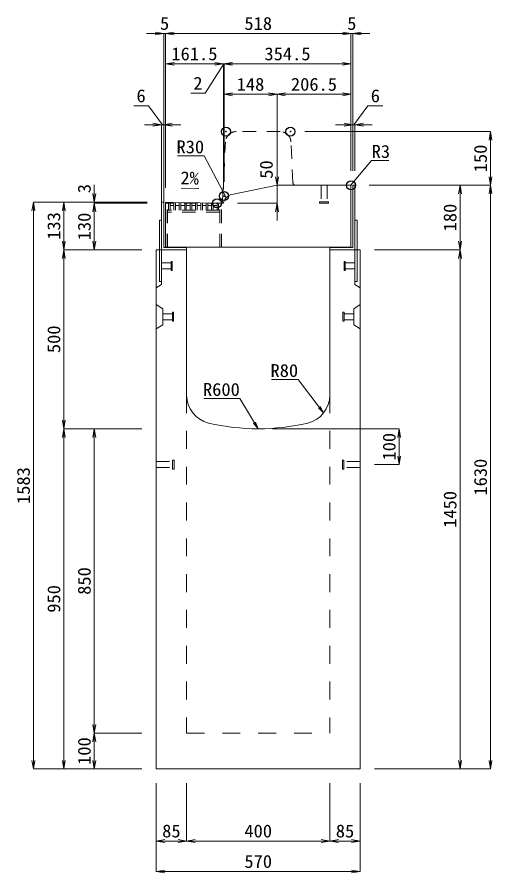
# Model space of a CAD drawing. Units: millimetres at full size. Extents: x -1809 to 57027, y -20349 to 17321.
# Drawn here: x 42395 to 43721, y -10886 to -8496 of the extents above; entities that cross this region are included whole.
import ezdxf
from ezdxf.enums import TextEntityAlignment as Align

# ---------------------------------------------------------------- set-up
doc = ezdxf.new("R2010")
doc.units = ezdxf.units.MM
doc.header["$LTSCALE"] = 50
doc.header["$PDMODE"] = 32
doc.header["$PDSIZE"] = 25
doc.linetypes.add('USER1', pattern=[2, 1, -1])
doc.linetypes.add('USER2', pattern=[1.35, 0.75, -0.6])
for name, color, linetype, lineweight in [('インサート', 3, 'USER2', 9), ('グレーチング', 7, 'USER2', 5), ('受枠', 3, 'Continuous', 5), ('寸法線', 7, 'Continuous', 13), ('引出線', 4, 'Continuous', 13), ('本体', 2, 'Continuous', 13)]:
    doc.layers.add(name, color=color, linetype=linetype, lineweight=lineweight)
doc.layers.add('作業エリア', color=11, linetype='Continuous')
doc.styles.add('ＭＳ 明朝', font='')
doc.styles.get('ＭＳ 明朝').set_extended_font_data('MS Mincho')

# ---------------------------------------------------------------- blocks, each defined once
blk = doc.blocks.new('open_arrow')
at = {"color": 0, "linetype": 'Continuous', "lineweight": -2}
blk.add_lwpolyline([(7.5, 1.25), (0, 0), (7.5, -1.25)], dxfattribs=at)

msp = doc.modelspace()

# ---------------------------------------------------------------- linework, layer by layer
at = {"layer": 'インサート'}
for p, q in [((43243.74, -8966.05), (43243.74, -9012.05)), ((43243.74, -8966.05), (43260.74, -8966.05)), ((43260.74, -8966.05), (43260.74, -9012.05)), ((43239.74, -9016.05), (43239.74, -9012.05)), ((43239.74, -9012.05), (43264.74, -9012.05)), ((43239.74, -9016.05), (43264.74, -9016.05)), ((43264.74, -9012.05), (43264.74, -9016.05)), ((42798.24, -9182.55), (42825.24, -9182.55)), ((42798.24, -9182.55), (42798.24, -9199.55)), ((42798.24, -9199.55), (42825.24, -9199.55)), ((42828.24, -9178.55), (42825.24, -9178.55)), ((42825.24, -9178.55), (42825.24, -9203.55)), ((42828.24, -9203.55), (42828.24, -9178.55)), ((43308.24, -9178.55), (43311.24, -9178.55)), ((43308.24, -9203.55), (43308.24, -9178.55)), ((43311.24, -9178.55), (43311.24, -9203.55)), ((43338.24, -9182.55), (43311.24, -9182.55)), ((43338.24, -9199.55), (43311.24, -9199.55)), ((43338.24, -9182.55), (43338.24, -9199.55)), ((42825.24, -9203.55), (42828.24, -9203.55)), ((43311.24, -9203.55), (43308.24, -9203.55)), ((42801.44, -9324.55), (42828.44, -9324.55)), ((42801.44, -9324.55), (42801.44, -9341.55)), ((42801.44, -9341.55), (42828.44, -9341.55)), ((42831.44, -9320.55), (42828.44, -9320.55)), ((42828.44, -9320.55), (42828.44, -9345.55)), ((42831.44, -9345.55), (42831.44, -9320.55)), ((43305.04, -9320.55), (43308.04, -9320.55)), ((43305.04, -9345.55), (43305.04, -9320.55)), ((43308.04, -9320.55), (43308.04, -9345.55)), ((43335.04, -9324.55), (43308.04, -9324.55)), ((43335.04, -9341.55), (43308.04, -9341.55)), ((43335.04, -9324.55), (43335.04, -9341.55)), ((42828.44, -9345.55), (42831.44, -9345.55)), ((43308.04, -9345.55), (43305.04, -9345.55)), ((42783.24, -9737.55), (42829.24, -9737.55)), ((42783.24, -9754.55), (42783.24, -9737.55)), ((42829.24, -9758.55), (42829.24, -9733.55)), ((42829.24, -9733.55), (42833.24, -9733.55)), ((42833.24, -9758.55), (42833.24, -9733.55)), ((43303.24, -9733.55), (43307.24, -9733.55)), ((43303.24, -9733.55), (43303.24, -9758.55)), ((43307.24, -9733.55), (43307.24, -9758.55)), ((43353.24, -9737.55), (43307.24, -9737.55)), ((43353.24, -9737.55), (43353.24, -9754.55)), ((42783.24, -9754.55), (42829.24, -9754.55)), ((42833.24, -9758.55), (42829.24, -9758.55)), ((43307.24, -9758.55), (43303.24, -9758.55)), ((43353.24, -9754.55), (43307.24, -9754.55))]:
    msp.add_line(p, q, dxfattribs=at)
at = {"layer": 'グレーチング'}
for p, q in [((42810.24, -9139.05), (42810.24, -9016.05)), ((42965.24, -9016.05), (42810.24, -9016.05)), ((42814.74, -9139.05), (42814.74, -9016.05)), ((42817.74, -9035.05), (42817.74, -9016.05)), ((42822.24, -9035.05), (42822.24, -9016.05)), ((42832.8, -9022.05), (42822.24, -9022.05)), ((42832.8, -9035.05), (42832.8, -9016.05)), ((42837.3, -9035.05), (42837.3, -9016.05)), ((42847.85, -9022.05), (42837.3, -9022.05)), ((42847.85, -9035.05), (42847.85, -9016.05)), ((42852.35, -9035.05), (42852.35, -9016.05)), ((42862.91, -9022.05), (42852.35, -9022.05)), ((42862.91, -9035.05), (42862.91, -9016.05)), ((42867.41, -9035.05), (42867.41, -9016.05)), ((42877.96, -9022.05), (42867.41, -9022.05)), ((42877.96, -9035.05), (42877.96, -9016.05)), ((42882.46, -9035.05), (42882.46, -9016.05)), ((42893.02, -9022.05), (42882.46, -9022.05)), ((42893.02, -9035.05), (42893.02, -9016.05)), ((42897.52, -9035.05), (42897.52, -9016.05)), ((42908.07, -9022.05), (42897.52, -9022.05)), ((42908.07, -9035.05), (42908.07, -9016.05)), ((42912.57, -9035.05), (42912.57, -9016.05)), ((42923.13, -9022.05), (42912.57, -9022.05)), ((42923.13, -9035.05), (42923.13, -9016.05)), ((42927.63, -9035.05), (42927.63, -9016.05)), ((42938.19, -9022.05), (42927.63, -9022.05)), ((42938.19, -9035.05), (42938.19, -9016.05)), ((42942.69, -9035.05), (42942.69, -9016.05)), ((42953.24, -9022.05), (42942.69, -9022.05)), ((42953.24, -9035.05), (42953.24, -9016.05)), ((42957.74, -9035.05), (42957.74, -9016.05)), ((42960.74, -9139.05), (42960.74, -9016.05)), ((42965.24, -9139.05), (42965.24, -9016.05)), ((42960.74, -9035.05), (42814.74, -9035.05)), ((42960.74, -9041.05), (42814.74, -9041.05))]:
    msp.add_line(p, q, dxfattribs=at)
at = {"layer": '作業エリア'}
for p in [(42978.24, -8816.05), (43158.24, -8816.05), (43327.24, -8966.05), (42972.74, -8996.05), (42953.24, -9016.05)]:
    msp.add_point(p, dxfattribs=at)
at = {"layer": '受枠'}
for p, q in [((43332.24, -8966.05), (43338.24, -8966.05)), ((43332.24, -9140.05), (43332.24, -8966.05)), ((43338.24, -9235.05), (43338.24, -8966.05)), ((42804.24, -9013.05), (42798.24, -9013.05)), ((42798.24, -9235.05), (42798.24, -9013.05)), ((42804.24, -9140.05), (42804.24, -9013.05)), ((42798.24, -9063.05), (42792.24, -9063.05)), ((42792.24, -9235.05), (42792.24, -9063.05)), ((43338.24, -9063.05), (43344.24, -9063.05)), ((43344.24, -9235.05), (43344.24, -9063.05)), ((42868.24, -9146.05), (42798.24, -9146.05)), ((42868.24, -9140.05), (42804.24, -9140.05)), ((42868.24, -9146.05), (42868.24, -9140.05)), ((43268.24, -9140.05), (43332.24, -9140.05)), ((43268.24, -9146.05), (43268.24, -9140.05)), ((43268.24, -9146.05), (43338.24, -9146.05)), ((42798.24, -9235.05), (42792.24, -9235.05)), ((43338.24, -9235.05), (43344.24, -9235.05))]:
    msp.add_line(p, q, dxfattribs=at)
at = {"layer": '寸法線'}
for p, q in [((42857.24, -8541.93), (42756.24, -8541.93)), ((42804.24, -8973.03), (42804.24, -8541.93)), ((43327.24, -8541.93), (42809.24, -8541.93)), ((42809.24, -8973.25), (42809.24, -8541.93)), ((42809.24, -8973.25), (42809.24, -8541.93)), ((43279.24, -8541.93), (43380.24, -8541.93)), ((43327.24, -8926.03), (43327.24, -8541.93)), ((43327.24, -8926.03), (43327.24, -8541.93)), ((43332.24, -8926.03), (43332.24, -8541.93)), ((43018.81, -8626.93), (42809.24, -8626.93)), ((42809.24, -8973.25), (42809.24, -8626.93)), ((42971.78, -8626.93), (42920.05, -8709.16)), ((43020.74, -8626.93), (42922.81, -8626.93)), ((42970.81, -8976.03), (42970.81, -8626.93)), ((43327.24, -8626.93), (42972.74, -8626.93)), ((42972.74, -8956.03), (42972.74, -8626.93)), ((43327.24, -8926.03), (43327.24, -8626.93)), ((42970.81, -8976.03), (42970.81, -8673.47)), ((42972.74, -8956.03), (42972.74, -8671.93)), ((42920.05, -8709.16), (42879.64, -8709.16)), ((42972.74, -8711.93), (43120.74, -8711.93)), ((42972.74, -8956.03), (42972.74, -8711.93)), ((43120.74, -8926.03), (43120.74, -8711.93)), ((43120.74, -8711.93), (43327.24, -8711.93)), ((43120.74, -8926.03), (43120.74, -8711.93)), ((43327.24, -8926.03), (43327.24, -8711.93)), ((42761.62, -8744.13), (42720.39, -8744.13)), ((42801.24, -8796.93), (42761.62, -8744.13)), ((43335.24, -8796.93), (43374.86, -8744.13)), ((43374.86, -8744.13), (43416.09, -8744.13)), ((42852.24, -8796.93), (42750.24, -8796.93)), ((42798.24, -9058.03), (42798.24, -8796.93)), ((42804.24, -9058.03), (42804.24, -8796.93)), ((43198.26, -8816.05), (43717.02, -8816.05)), ((43284.24, -8796.93), (43386.24, -8796.93)), ((43332.24, -8926.03), (43332.24, -8796.93)), ((43338.24, -8926.03), (43338.24, -8796.93)), ((43717.02, -8816.05), (43717.02, -8966.05)), ((43120.74, -8918.05), (43120.74, -9064.05)), ((42610.3, -8965.05), (42610.3, -9064.05)), ((43378.26, -8966.05), (43632.02, -8966.05)), ((43378.26, -8966.05), (43717.02, -8966.05)), ((43378.26, -8966.05), (43717.02, -8966.05)), ((43632.02, -8966.05), (43632.02, -9146.05)), ((43717.02, -8966.05), (43717.02, -10596.05)), ((42440.3, -10596.05), (42440.3, -9013.05)), ((42758.22, -9013.05), (42440.3, -9013.05)), ((42525.3, -9013.05), (42525.3, -9146.05)), ((42758.22, -9013.05), (42525.3, -9013.05)), ((42758.22, -9013.05), (42610.3, -9013.05)), ((42758.22, -9016.05), (42610.3, -9016.05)), ((42610.3, -9016.05), (42610.3, -9146.05)), ((42758.22, -9016.05), (42610.3, -9016.05)), ((43010.83, -9016.05), (43120.74, -9016.05)), ((42743.22, -9146.05), (42525.3, -9146.05)), ((42525.3, -9146.05), (42525.3, -9646.05)), ((42743.22, -9146.05), (42525.3, -9146.05)), ((42743.22, -9146.05), (42610.3, -9146.05)), ((43393.26, -9146.05), (43632.02, -9146.05)), ((43393.26, -9146.05), (43632.02, -9146.05)), ((43632.02, -9146.05), (43632.02, -10596.05)), ((42743.22, -9646.05), (42525.3, -9646.05)), ((42525.3, -10596.05), (42525.3, -9646.05)), ((42743.22, -9646.05), (42525.3, -9646.05)), ((42610.3, -9646.05), (42610.3, -10496.05)), ((42743.22, -9646.05), (42610.3, -9646.05)), ((43108.26, -9646.05), (43462.02, -9646.05)), ((43462.02, -9646.05), (43462.02, -9746.05)), ((43393.26, -9746.05), (43462.02, -9746.05)), ((42743.22, -10496.05), (42610.3, -10496.05)), ((42610.3, -10496.05), (42610.3, -10596.05)), ((42743.22, -10496.05), (42610.3, -10496.05)), ((42743.22, -10596.05), (42440.3, -10596.05)), ((42743.22, -10596.05), (42525.3, -10596.05)), ((42743.22, -10596.05), (42610.3, -10596.05)), ((43393.26, -10596.05), (43632.02, -10596.05)), ((43393.26, -10596.05), (43717.02, -10596.05)), ((42783.24, -10636.07), (42783.24, -10797.21)), ((42783.24, -10636.07), (42783.24, -10882.21)), ((42868.24, -10636.07), (42868.24, -10797.21)), ((42868.24, -10636.07), (42868.24, -10797.21)), ((43268.24, -10636.07), (43268.24, -10797.21)), ((43268.24, -10636.07), (43268.24, -10797.21)), ((43353.24, -10636.07), (43353.24, -10797.21)), ((43353.24, -10636.07), (43353.24, -10882.21)), ((42783.24, -10797.21), (42868.24, -10797.21)), ((42868.24, -10797.21), (43268.24, -10797.21)), ((43268.24, -10797.21), (43353.24, -10797.21)), ((42783.24, -10882.21), (43353.24, -10882.21))]:
    msp.add_line(p, q, dxfattribs=at)
at = {"layer": '引出線'}
for points in [[(42978.84, -9000.19), (42917.12, -8883.9), (42842.45, -8883.9)], [(43326.36, -8966.93), (43385.09, -8896.57), (43432.81, -8896.57)], [(42901.91, -8974.88), (42853.17, -8973.91), (42901.91, -8974.88)], [(43251, -9601.63), (43179.74, -9508.52), (43105.07, -9508.52)], [(43068.24, -9646.05), (43016.88, -9561.3), (42915.87, -9561.3)]]:
    msp.add_lwpolyline(points, dxfattribs=at)
at = {"layer": '本体', "linetype": 'USER2', "lineweight": 9}
for p, q in [((43129.7, -8816.05), (43006.78, -8816.05)), ((42968.57, -9009.4), (42976.82, -8844.56)), ((43165.41, -8959.4), (43159.67, -8844.56)), ((42798.24, -9146.05), (42798.24, -9243.05)), ((43338.24, -9146.05), (43338.24, -9243.05)), ((42798.24, -9243.05), (42783.24, -9252.55)), ((43338.24, -9243.05), (43353.24, -9252.55))]:
    msp.add_line(p, q, dxfattribs=at)
at = {"layer": '本体'}
for p, q in [((43120.74, -8966.05), (42994.43, -8991.66)), ((43324.24, -8966.05), (43120.74, -8966.05)), ((43327.24, -9139.05), (43327.24, -8969.05)), ((42809.24, -9139.05), (42809.24, -9013.27)), ((42809.24, -9013.27), (42953.24, -9016.05)), ((42953.24, -9016.05), (42970.81, -9016.05)), ((42783.24, -9146.05), (42783.24, -10596.05)), ((42868.24, -9146.05), (42783.24, -9146.05)), ((43327.24, -9139.05), (42809.24, -9139.05)), ((42868.24, -9146.05), (42868.24, -9552.02)), ((43268.24, -9552.02), (43268.24, -9146.05)), ((43353.24, -9146.05), (43268.24, -9146.05)), ((43353.24, -10596.05), (43353.24, -9146.05)), ((42783.24, -10596.05), (43353.24, -10596.05))]:
    msp.add_line(p, q, dxfattribs=at)
at = {"layer": '本体', "lineweight": 9}
for p, q in [((42783.24, -9299.05), (42801.44, -9310.55)), ((42801.44, -9310.55), (42801.44, -9355.55)), ((43353.24, -9299.05), (43335.04, -9310.55)), ((43335.04, -9310.55), (43335.04, -9355.55)), ((42783.24, -9367.05), (42801.44, -9355.55)), ((43353.24, -9367.05), (43335.04, -9355.55))]:
    msp.add_line(p, q, dxfattribs=at)
at = {"layer": '本体', "linetype": 'USER1', "lineweight": 15}
for p, q in [((42868.24, -9552.02), (42868.24, -10496.05)), ((43268.24, -9552.02), (43268.24, -10496.05)), ((42868.24, -10496.05), (43268.24, -10496.05))]:
    msp.add_line(p, q, dxfattribs=at)
at = {"layer": '本体', "linetype": 'USER2', "lineweight": 9}
for centre, radius, start, end in [((43006.78, -8846.05), 30, 90, 177.13759), ((43129.7, -8846.05), 30, 2.86241, 90), ((43172.4, -8959.05), 7, 182.86241, 270), ((42961.58, -9009.05), 7, 270, 357.13759)]:
    msp.add_arc(centre, radius, start, end, dxfattribs=at)
at = {"layer": '本体'}
for centre, radius, start, end in [((43324.24, -8969.05), 3, 0, 90), ((43000.39, -9021.06), 30, 101.45875, 170.39512), ((42948.24, -9552.02), 80, 180, 256.65764), ((43188.24, -9552.02), 80, 283.34236, 0), ((43068.24, -9046.05), 600, 256.65764, 283.34236)]:
    msp.add_arc(centre, radius, start, end, dxfattribs=at)

# ---------------------------------------------------------------- block references
at = {"layer": '寸法線', "xscale": 3.2, "yscale": 3.2}
for p, rotation in [((42804.24, -8541.93), 180), ((43327.24, -8541.93), 180), ((43327.24, -8541.93), 180), ((42970.81, -8626.93), 180), ((43327.24, -8626.93), 180), ((43120.74, -8711.93), 180), ((43327.24, -8711.93), 180), ((42798.24, -8796.93), 180), ((43332.24, -8796.93), 180), ((43717.02, -8816.05), 270), ((43120.74, -8966.05), 90), ((43717.02, -8966.05), 90), ((43632.02, -8966.05), 270), ((43717.02, -8966.05), 270), ((42610.3, -9013.05), 90), ((42440.3, -9013.05), 270), ((42525.3, -9013.05), 270), ((42610.3, -9016.05), 270), ((42610.3, -9016.05), 270), ((43120.74, -9016.05), 270), ((42525.3, -9146.05), 90), ((42610.3, -9146.05), 90), ((43632.02, -9146.05), 90), ((42525.3, -9146.05), 270), ((43632.02, -9146.05), 270), ((42525.3, -9646.05), 90), ((42525.3, -9646.05), 270), ((42610.3, -9646.05), 270), ((43462.02, -9646.05), 270), ((43462.02, -9746.05), 90), ((42610.3, -10496.05), 90), ((42610.3, -10496.05), 270), ((42440.3, -10596.05), 90), ((42525.3, -10596.05), 90), ((42610.3, -10596.05), 90), ((43632.02, -10596.05), 90), ((43717.02, -10596.05), 90), ((42868.24, -10797.21), 180), ((43268.24, -10797.21), 180), ((43353.24, -10797.21), 180), ((43353.24, -10882.21), 180)]:
    msp.add_blockref('open_arrow', p, dxfattribs=dict(at, rotation=rotation))
for p in [(42809.24, -8541.93), (42809.24, -8541.93), (43332.24, -8541.93), (42809.24, -8626.93), (42970.81, -8626.93), (42972.74, -8626.93), (42972.74, -8626.93), (42972.74, -8711.93), (43120.74, -8711.93), (42804.24, -8796.93), (43338.24, -8796.93), (42783.24, -10797.21), (42868.24, -10797.21), (43268.24, -10797.21), (42783.24, -10882.21)]:
    msp.add_blockref('open_arrow', p, dxfattribs=at)
at = {"layer": '引出線'}
for p, xscale, yscale, rotation in [((42901.91, -8974.88), 0.16, 0.16, 178.9), ((43326.36, -8966.93), 0.16, 0.16, 50.2), ((42978.84, -9000.19), 0.16, 0.16, 118), ((43251, -9601.63), 2.67, 2.67, 127.4), ((43068.24, -9646.05), 2.67, 2.67, 121.2)]:
    msp.add_blockref('open_arrow', p, dxfattribs=dict(at, xscale=xscale, yscale=yscale, rotation=rotation))

# ---------------------------------------------------------------- texts
at = {"layer": '寸法線', "style": 'ＭＳ 明朝', "width": 1.05}
for s, p in [('5', (42806.74, -8513.91)), ('518', (43068.24, -8513.91)), ('5', (43329.74, -8513.91)), ('161.5', (42890.03, -8598.91)), ('354.5', (43149.99, -8598.91)), ('2', (42899.84, -8681.14)), ('148', (43046.74, -8683.91)), ('206.5', (43223.99, -8683.91)), ('6', (42741.01, -8716.11)), ('6', (43395.47, -8716.11)), ('85', (42825.74, -10769.19)), ('400', (43068.24, -10769.19)), ('85', (43310.74, -10769.19)), ('570', (43068.24, -10854.19))]:
    msp.add_text(s, height=36.03, dxfattribs=at).set_placement(p, align=Align.MIDDLE_CENTER)
for s, p in [('150', (43689, -8891.05)), ('50', (43090.74, -8921.99)), ('3', (42582.3, -8975.23)), ('180', (43604, -9056.05)), ('133', (42497.28, -9079.55)), ('130', (42582.28, -9081.05)), ('500', (42497.28, -9396.05)), ('100', (43434, -9696.05)), ('1630', (43689, -9781.05)), ('1583', (42412.28, -9804.55)), ('1450', (43604, -9871.05)), ('850', (42582.28, -10071.05)), ('950', (42497.28, -10121.05)), ('100', (42582.28, -10546.05))]:
    msp.add_text(s, height=36.03, rotation=90, dxfattribs=at).set_placement(p, align=Align.MIDDLE_CENTER)
at = {"layer": '引出線', "style": 'ＭＳ 明朝', "width": 1.05}
for s, p in [('R30', (42917.12, -8840.7)), ('R80', (43179.74, -9465.32)), ('R600', (43016.88, -9518.1))]:
    msp.add_text(s, height=36.03, dxfattribs=at).set_placement(p, align=Align.TOP_RIGHT)
msp.add_text('R3', height=36.03, dxfattribs=at).set_placement((43385.09, -8853.37), align=Align.TOP_LEFT)
msp.add_text('2%', height=36.03, rotation=358.854, dxfattribs=at).set_placement((42902.85, -8927.99), align=Align.TOP_RIGHT)

doc.saveas('drawing.dxf')
